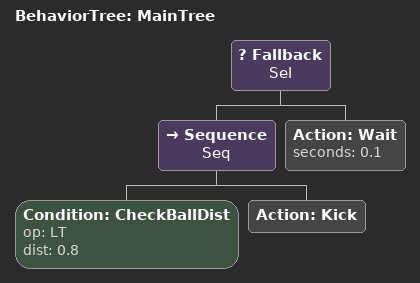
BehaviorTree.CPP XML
<root main_tree_to_execute="MainTree">
 <BehaviorTree ID="MainTree">
  <Fallback name="Sel">
   <Sequence name="Seq">
    <Condition ID="CheckBallDist" op="LT" dist="0.8" />
    <Action ID="Kick" />
   </Sequence>
   <Action ID="Wait" seconds="0.1" />
  </Fallback>
 </BehaviorTree>
</root>
